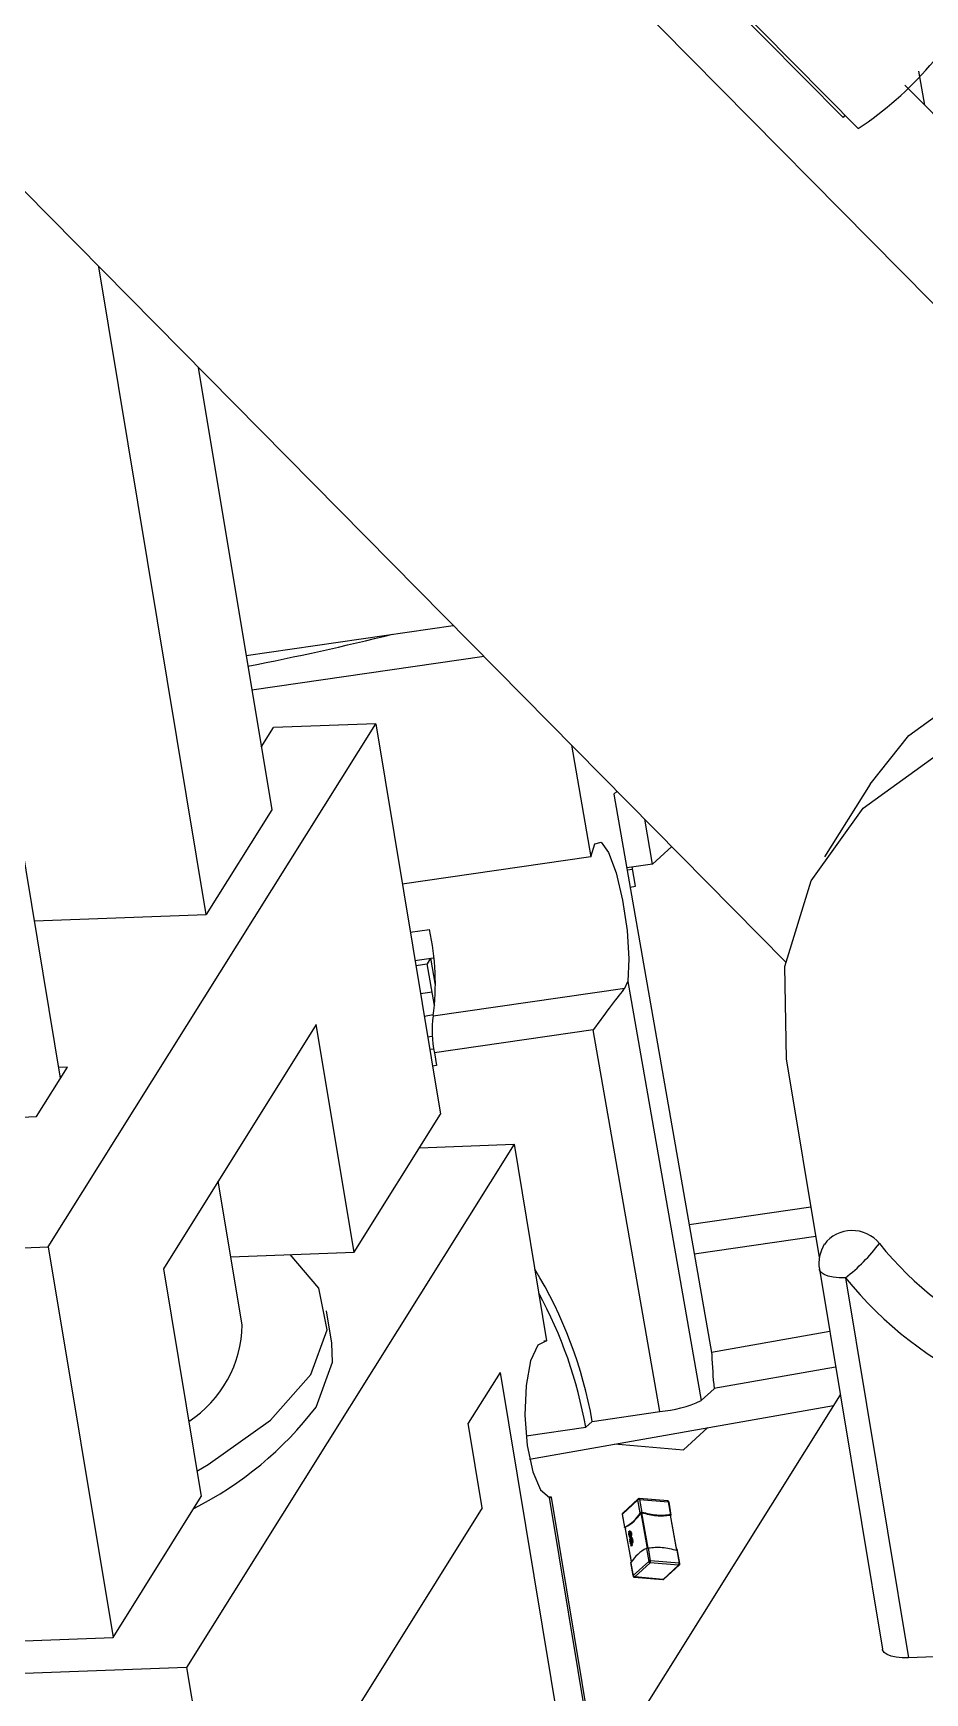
# Model space of a CAD drawing. Header units: millimetres. Extents: x -294 to 2792, y 5 to 1659.
# Drawn here: x 708.582 to 711.08, y 557.672 to 562.325 of the extents above; entities that cross this region are included whole.
import ezdxf

# ---------------------------------------------------------------- set-up
doc = ezdxf.new("R2010")
doc.units = ezdxf.units.MM
doc.layers.get('0').update_dxf_attribs({"lineweight": 18})

msp = doc.modelspace()

# ---------------------------------------------------------------- linework, layer by layer
at = {"color": 7, "linetype": 'Continuous', "lineweight": 25}
for p, q in [((712.2015, 560.4555), (708.4168, 564.2864)), ((707.6677, 562.7808), (710.6901, 559.7215)), ((710.4331, 562.5117), (710.8514, 562.0882)), ((710.4753, 562.481), (710.8937, 562.0575)), ((711.0799, 562.1231), (711.0631, 562.2185)), ((712.6069, 560.5774), (711.0244, 562.1793)), ((710.8562, 562.0954), (710.8514, 562.0882)), ((708.6584, 559.3951), (708.261, 561.7927)), ((709.0663, 559.8539), (708.7653, 561.6698)), ((709.0442, 561.3874), (709.2498, 560.1472)), ((709.178, 560.5802), (709.7584, 560.6646)), ((709.8449, 560.577), (709.1942, 560.4825)), ((708.6237, 558.9223), (709.5413, 560.3888)), ((709.2206, 560.3234), (709.2548, 560.3781)), ((709.5413, 560.3888), (709.2548, 560.3781)), ((709.5413, 560.3888), (709.7228, 559.2938)), ((710.0899, 560.3291), (710.1445, 560.0159)), ((710.9268, 560.2196), (710.7994, 560.0159)), ((710.2178, 560.1995), (710.209, 560.1916)), ((710.209, 560.1916), (710.4832, 558.6204)), ((709.2498, 560.1472), (709.0663, 559.8539)), ((710.3173, 559.9955), (710.2954, 560.121)), ((710.3713, 560.0442), (710.3173, 559.9955)), ((710.1445, 560.0159), (709.6158, 559.9391)), ((710.3173, 559.9955), (710.2451, 559.985)), ((710.2611, 559.9802), (710.2463, 559.9781)), ((710.2694, 559.933), (710.2599, 559.9872)), ((710.2545, 559.9309), (710.2694, 559.933)), ((708.5853, 559.8359), (709.0663, 559.8539)), ((709.6382, 559.8041), (709.6917, 559.8119)), ((709.6513, 559.7251), (709.7035, 559.7326)), ((709.6537, 559.7108), (709.6859, 559.7155)), ((709.695, 559.7314), (709.6859, 559.7155)), ((709.7063, 559.5984), (709.6859, 559.7155)), ((709.7088, 559.6561), (709.6956, 559.7315)), ((710.2395, 559.6477), (710.2478, 559.6663)), ((710.2478, 559.6663), (710.453, 558.4908)), ((709.6667, 559.6321), (709.6996, 559.6368)), ((709.7021, 559.5696), (710.2395, 559.6477)), ((709.6771, 559.5693), (709.7029, 559.5731)), ((709.7063, 559.5984), (709.7068, 559.5976)), ((709.3749, 559.5457), (708.9463, 558.8608)), ((709.4807, 558.9069), (709.3749, 559.5457)), ((709.6999, 559.5123), (709.6869, 559.5104)), ((710.1511, 559.5303), (709.7057, 559.4656)), ((710.3379, 558.4603), (710.1511, 559.5303)), ((709.6926, 559.476), (709.7038, 559.4776)), ((709.7057, 559.4656), (709.7119, 559.4304)), ((708.5908, 559.2871), (708.6774, 559.4256)), ((708.6774, 559.4256), (708.6535, 559.4247)), ((709.7119, 559.4304), (709.7004, 559.4287)), ((710.7845, 558.892), (710.6921, 559.4497)), ((706.6424, 559.2141), (708.5908, 559.2871)), ((709.4807, 558.9069), (709.7228, 559.2938)), ((709.9289, 559.2097), (709.0113, 557.7431)), ((709.6639, 559.1997), (709.9289, 559.2097)), ((709.9289, 559.2097), (710.0203, 558.6584)), ((709.1668, 558.7036), (709.1, 559.1065)), ((710.4197, 558.9845), (710.761, 559.034)), ((710.434, 558.9028), (710.7745, 558.9523)), ((705.5675, 558.8078), (708.6237, 558.9223)), ((708.6237, 558.9223), (708.8052, 557.8272)), ((709.1352, 558.894), (709.4807, 558.9069)), ((708.9463, 558.8608), (709.0522, 558.222)), ((710.7846, 558.8598), (710.9611, 557.7943)), ((710.8577, 558.8354), (711.0343, 557.7699)), ((709.4187, 558.6516), (709.4036, 558.7429)), ((710.4821, 558.6269), (710.8135, 558.6853)), ((710.0121, 558.6581), (710.0203, 558.6584)), ((710.4893, 558.526), (710.8299, 558.5861)), ((709.8898, 558.5701), (709.8006, 558.4275)), ((709.8898, 558.5701), (710.1332, 557.1013)), ((710.8429, 558.5075), (710.2383, 557.5412)), ((710.453, 558.4908), (710.4895, 558.5238)), ((709.9724, 558.3272), (710.8241, 558.4774)), ((710.1481, 558.4327), (710.3379, 558.4603)), ((709.8399, 558.1902), (709.8006, 558.4275)), ((709.9627, 558.392), (710.1298, 558.4162)), ((710.1298, 558.4162), (710.1481, 558.4327)), ((710.4039, 558.3529), (710.4721, 558.4153)), ((710.2109, 558.3693), (710.4039, 558.3529)), ((708.8052, 557.8272), (709.0522, 558.222)), ((710.0333, 558.2204), (710.0255, 558.2201)), ((710.0337, 558.22), (710.0267, 558.2197)), ((710.0286, 558.2193), (710.0307, 558.2196)), ((710.1822, 557.2925), (710.0286, 558.2193)), ((710.1837, 557.3153), (710.0337, 558.22)), ((710.2762, 558.2126), (710.2326, 558.1727)), ((710.2769, 558.2153), (710.2334, 558.1754)), ((710.2826, 558.1761), (710.2762, 558.2126)), ((710.3597, 558.2095), (710.28, 558.2163)), ((710.2879, 558.1776), (710.2815, 558.2141)), ((710.2815, 558.2141), (710.3613, 558.2073)), ((710.3613, 558.2073), (710.3677, 558.1708)), ((710.3696, 558.1702), (710.3633, 558.2062)), ((709.8399, 558.1902), (709.3302, 557.3755)), ((710.2321, 558.1718), (710.2385, 558.1357)), ((710.239, 558.1362), (710.2326, 558.1727)), ((710.2843, 558.176), (710.3018, 558.0765)), ((710.2854, 558.1768), (710.2852, 558.1773)), ((710.2879, 558.1776), (710.2859, 558.1779)), ((710.3044, 558.0772), (710.287, 558.1767)), ((710.3667, 558.1699), (710.3842, 558.0705)), ((710.3684, 558.1702), (710.3676, 558.1699)), ((710.3849, 558.0714), (710.3677, 558.1699)), ((710.2405, 558.1357), (710.2397, 558.1357)), ((710.2405, 558.1358), (710.2414, 558.1305)), ((710.2578, 558.0388), (710.2408, 558.1361)), ((710.2505, 558.117), (710.2522, 558.1169)), ((710.2515, 558.1149), (710.2516, 558.115)), ((710.2515, 558.1149), (710.2517, 558.1149)), ((710.2533, 558.1179), (710.2516, 558.118)), ((710.2516, 558.115), (710.2533, 558.1123)), ((710.2518, 558.1247), (710.2535, 558.1246)), ((710.2539, 558.1138), (710.2523, 558.1164)), ((710.2523, 558.1164), (710.254, 558.1163)), ((710.2524, 558.1188), (710.2542, 558.1186)), ((710.2534, 558.1149), (710.2532, 558.1148)), ((710.2533, 558.1123), (710.2539, 558.1138)), ((710.2533, 558.1123), (710.2549, 558.1122)), ((710.2536, 558.1249), (710.2553, 558.1248)), ((710.2539, 558.1218), (710.254, 558.1202)), ((710.2539, 558.1138), (710.2554, 558.1137)), ((710.254, 558.1163), (710.2556, 558.1137)), ((710.2548, 558.1219), (710.2547, 558.1225)), ((710.2547, 558.1225), (710.2565, 558.1224)), ((710.2556, 558.1213), (710.2548, 558.1219)), ((710.2548, 558.1219), (710.2565, 558.1218)), ((710.2548, 558.1127), (710.2548, 558.1125)), ((710.2556, 558.1137), (710.255, 558.1122)), ((710.2556, 558.1213), (710.2573, 558.1212)), ((710.2565, 558.1224), (710.2565, 558.1218)), ((710.2565, 558.1218), (710.2573, 558.1212)), ((710.2583, 558.1144), (710.2566, 558.1145)), ((710.2567, 558.1187), (710.2584, 558.1185)), ((710.2517, 558.111), (710.2519, 558.1095)), ((710.2525, 558.1116), (710.2525, 558.1117)), ((710.2525, 558.1117), (710.2542, 558.1116)), ((710.2527, 558.1104), (710.2525, 558.1116)), ((710.2525, 558.1116), (710.2543, 558.1114)), ((710.2527, 558.1104), (710.2545, 558.1102)), ((710.255, 558.1049), (710.253, 558.1032)), ((710.253, 558.1032), (710.2534, 558.1012)), ((710.2533, 558.1029), (710.254, 558.1035)), ((710.2536, 558.1014), (710.2533, 558.1029)), ((710.2541, 558.1028), (710.2533, 558.1029)), ((710.2534, 558.1012), (710.2536, 558.1014)), ((710.2534, 558.1012), (710.2541, 558.1011)), ((710.2536, 558.1014), (710.2546, 558.1013)), ((710.2538, 558.1011), (710.2536, 558.1006)), ((710.2536, 558.1006), (710.2536, 558.0999)), ((710.2536, 558.0999), (710.254, 558.0993)), ((710.254, 558.0993), (710.2537, 558.0991)), ((710.2537, 558.0991), (710.2538, 558.0987)), ((710.2539, 558.0956), (710.2537, 558.0954)), ((710.2537, 558.0954), (710.2537, 558.0951)), ((710.2538, 558.1), (710.2538, 558.1004)), ((710.254, 558.0996), (710.2538, 558.1)), ((710.2538, 558.0987), (710.2547, 558.0995)), ((710.2538, 558.0987), (710.2547, 558.0986)), ((710.2539, 558.0953), (710.2539, 558.0956)), ((710.2539, 558.0956), (710.2547, 558.0955)), ((710.2542, 558.095), (710.2539, 558.0953)), ((710.254, 558.1035), (710.2542, 558.1022)), ((710.2543, 558.0996), (710.254, 558.0996)), ((710.2542, 558.0983), (710.254, 558.0981)), ((710.254, 558.0981), (710.254, 558.0973)), ((710.254, 558.0973), (710.2543, 558.0966)), ((710.2541, 558.1007), (710.2543, 558.1003)), ((710.2542, 558.1116), (710.2543, 558.1114)), ((710.2542, 558.1037), (710.2548, 558.1043)), ((710.2544, 558.1024), (710.2542, 558.1037)), ((710.2542, 558.1037), (710.2549, 558.1036)), ((710.2542, 558.1022), (710.2544, 558.1024)), ((710.2542, 558.1022), (710.2559, 558.102)), ((710.2542, 558.0974), (710.2542, 558.0983)), ((710.2542, 558.0983), (710.2547, 558.0983)), ((710.2542, 558.0974), (710.2546, 558.0974)), ((710.2545, 558.095), (710.2542, 558.095)), ((710.2543, 558.1114), (710.2545, 558.1102)), ((710.2543, 558.1003), (710.2544, 558.0998)), ((710.2544, 558.0998), (710.2543, 558.0996)), ((710.2543, 558.0966), (710.2546, 558.0966)), ((710.2543, 558.0966), (710.2553, 558.0966)), ((710.2543, 558.0945), (710.2561, 558.0948)), ((710.2543, 558.0945), (710.256, 558.0944)), ((710.2562, 558.1078), (710.2544, 558.1079)), ((710.2544, 558.1024), (710.2562, 558.1022)), ((710.2546, 558.0999), (710.2544, 558.1006)), ((710.2548, 558.1017), (710.2545, 558.1015)), ((710.2545, 558.1015), (710.2549, 558.1008)), ((710.2557, 558.0973), (710.2545, 558.095)), ((710.2547, 558.0979), (710.2546, 558.0973)), ((710.2546, 558.0966), (710.2548, 558.097)), ((710.2546, 558.0966), (710.2553, 558.0966)), ((710.2547, 558.0995), (710.2564, 558.0993)), ((710.2549, 558.099), (710.2547, 558.0986)), ((710.2547, 558.0986), (710.2547, 558.0979)), ((710.2547, 558.095), (710.2548, 558.0952)), ((710.2547, 558.095), (710.2549, 558.095)), ((710.2548, 558.1043), (710.2551, 558.1028)), ((710.2551, 558.1009), (710.2548, 558.1017)), ((710.2548, 558.1017), (710.2565, 558.1015)), ((710.2548, 558.097), (710.2549, 558.0977)), ((710.2548, 558.097), (710.2555, 558.0969)), ((710.2548, 558.0952), (710.2558, 558.0968)), ((710.2548, 558.0952), (710.2553, 558.0951)), ((710.2567, 558.0948), (710.2548, 558.093)), ((710.2548, 558.093), (710.2552, 558.0911)), ((710.2553, 558.0989), (710.2549, 558.099)), ((710.2549, 558.099), (710.2553, 558.0989)), ((710.2549, 558.0977), (710.2549, 558.0983)), ((710.2549, 558.0983), (710.2553, 558.0983)), ((710.2549, 558.0977), (710.2553, 558.0977)), ((710.256, 558.0953), (710.2549, 558.095)), ((710.2553, 558.103), (710.255, 558.1049)), ((710.255, 558.1049), (710.2563, 558.1048)), ((710.255, 558.0985), (710.2552, 558.0985)), ((710.2557, 558.1033), (710.2551, 558.1027)), ((710.2551, 558.1028), (710.2553, 558.103)), ((710.2551, 558.1028), (710.2567, 558.1027)), ((710.2551, 558.1027), (710.2553, 558.1013)), ((710.2553, 558.1013), (710.2551, 558.1011)), ((710.2551, 558.1009), (710.2568, 558.1007)), ((710.2551, 558.0928), (710.2558, 558.0934)), ((710.2554, 558.0913), (710.2551, 558.0928)), ((710.2559, 558.0927), (710.2551, 558.0928)), ((710.2552, 558.0985), (710.2553, 558.0982)), ((710.2552, 558.0911), (710.2554, 558.0913)), ((710.2552, 558.0911), (710.256, 558.091)), ((710.2553, 558.103), (710.2567, 558.1029)), ((710.2555, 558.0983), (710.2553, 558.0989)), ((710.2553, 558.0989), (710.257, 558.0988)), ((710.2553, 558.0982), (710.2553, 558.0974)), ((710.2553, 558.0974), (710.2556, 558.0976)), ((710.2553, 558.0974), (710.2557, 558.0974)), ((710.2572, 558.0922), (710.2553, 558.0904)), ((710.2553, 558.0904), (710.2555, 558.0894)), ((710.2554, 558.0913), (710.2562, 558.0912)), ((710.2555, 558.0998), (710.2555, 558.1002)), ((710.2557, 558.0994), (710.2555, 558.0998)), ((710.2556, 558.0976), (710.2555, 558.0983)), ((710.2555, 558.0983), (710.2573, 558.0982)), ((710.2564, 558.0993), (710.2556, 558.0985)), ((710.2556, 558.0976), (710.2573, 558.0975)), ((710.2556, 558.0954), (710.2556, 558.0951)), ((710.2556, 558.0951), (710.2559, 558.0948)), ((710.2556, 558.0901), (710.2571, 558.0915)), ((710.2557, 558.0896), (710.2556, 558.0901)), ((710.257, 558.09), (710.2556, 558.0901)), ((710.2558, 558.0968), (710.2557, 558.0973)), ((710.2557, 558.0973), (710.2574, 558.0972)), ((710.2561, 558.0887), (710.2557, 558.0896)), ((710.2557, 558.0896), (710.257, 558.0895)), ((710.2558, 558.1121), (710.2575, 558.112)), ((710.2558, 558.0968), (710.2575, 558.0966)), ((710.2558, 558.0934), (710.256, 558.0921)), ((710.258, 558.0876), (710.2558, 558.0872)), ((710.2558, 558.0872), (710.2559, 558.0867)), ((710.2566, 558.1041), (710.2559, 558.1035)), ((710.2559, 558.1035), (710.2562, 558.1022)), ((710.2562, 558.1022), (710.2559, 558.102)), ((710.2559, 558.0867), (710.2565, 558.0868)), ((710.2559, 558.0867), (710.2565, 558.0866)), ((710.256, 558.0982), (710.256, 558.0973)), ((710.2564, 558.0965), (710.256, 558.0965)), ((710.2561, 558.0948), (710.256, 558.0953)), ((710.256, 558.0953), (710.2578, 558.0951)), ((710.2578, 558.0947), (710.256, 558.0944)), ((710.256, 558.0936), (710.2566, 558.0941)), ((710.2562, 558.0923), (710.256, 558.0936)), ((710.256, 558.0936), (710.2567, 558.0935)), ((710.256, 558.0921), (710.2562, 558.0923)), ((710.256, 558.0921), (710.257, 558.092)), ((710.2577, 558.0881), (710.256, 558.0882)), ((710.258, 558.1077), (710.2561, 558.106)), ((710.2561, 558.106), (710.2564, 558.104)), ((710.2561, 558.0948), (710.2567, 558.0947)), ((710.2567, 558.0888), (710.2561, 558.0887)), ((710.2562, 558.1005), (710.2564, 558.0998)), ((710.2562, 558.0923), (710.2572, 558.0922)), ((710.2568, 558.0853), (710.2563, 558.0844)), ((710.2563, 558.0844), (710.2564, 558.0839)), ((710.2564, 558.1057), (710.2581, 558.1073)), ((710.2581, 558.1055), (710.2564, 558.1057)), ((710.2566, 558.1042), (710.2564, 558.1057)), ((710.2564, 558.104), (710.2566, 558.1042)), ((710.2564, 558.104), (710.257, 558.104)), ((710.2566, 558.0968), (710.2564, 558.0965)), ((710.2564, 558.0839), (710.2581, 558.0871)), ((710.2564, 558.0839), (710.2581, 558.0838)), ((710.2565, 558.1015), (710.2568, 558.1007)), ((710.2566, 558.095), (710.2565, 558.0948)), ((710.2565, 558.0868), (710.2568, 558.0853)), ((710.2566, 558.1042), (710.2571, 558.1042)), ((710.2567, 558.0981), (710.2566, 558.0976)), ((710.2566, 558.0976), (710.2566, 558.0968)), ((710.2575, 558.0966), (710.2566, 558.095)), ((710.2566, 558.0941), (710.2568, 558.0927)), ((710.2567, 558.1048), (710.257, 558.1029)), ((710.2568, 558.1036), (710.2567, 558.1021)), ((710.2567, 558.1021), (710.257, 558.1012)), ((710.2567, 558.0988), (710.257, 558.0988)), ((710.2571, 558.0929), (710.2567, 558.0948)), ((710.2567, 558.0948), (710.2585, 558.0947)), ((710.2572, 558.0897), (710.2567, 558.0888)), ((710.2574, 558.1047), (710.2568, 558.1036)), ((710.257, 558.1029), (710.2568, 558.1027)), ((710.2575, 558.0932), (710.2568, 558.0926)), ((710.2568, 558.0927), (710.2571, 558.0929)), ((710.2568, 558.0927), (710.2586, 558.0926)), ((710.2568, 558.0926), (710.2571, 558.0911)), ((710.2568, 558.0883), (710.2585, 558.0882)), ((710.2577, 558.0871), (710.2568, 558.0869)), ((710.2568, 558.0869), (710.257, 558.0856)), ((710.2576, 558.0868), (710.2568, 558.0869)), ((710.2571, 558.0911), (710.2569, 558.0909)), ((710.257, 558.1034), (710.2575, 558.1042)), ((710.257, 558.1023), (710.257, 558.1034)), ((710.257, 558.1034), (710.2585, 558.1033)), ((710.2573, 558.1014), (710.257, 558.1023)), ((710.257, 558.1023), (710.2587, 558.1021)), ((710.257, 558.1012), (710.2573, 558.1014)), ((710.257, 558.1012), (710.2579, 558.1011)), ((710.257, 558.0988), (710.2573, 558.0982)), ((710.257, 558.0856), (710.2577, 558.0869)), ((710.259, 558.1022), (710.2571, 558.1004)), ((710.2571, 558.1004), (710.2574, 558.0985)), ((710.2573, 558.0975), (710.2571, 558.0973)), ((710.2571, 558.0929), (710.2588, 558.0928)), ((710.2571, 558.0915), (710.2572, 558.0909)), ((710.2574, 558.0911), (710.2572, 558.0922)), ((710.2572, 558.0922), (710.2587, 558.092)), ((710.2572, 558.0909), (710.2572, 558.0897)), ((710.2581, 558.1014), (710.2573, 558.1014)), ((710.2573, 558.0982), (710.2573, 558.0975)), ((710.2574, 558.0894), (710.2573, 558.09)), ((710.2574, 558.1001), (710.258, 558.1007)), ((710.2576, 558.0987), (710.2574, 558.1001)), ((710.2581, 558.1001), (710.2574, 558.1001)), ((710.2574, 558.0985), (710.2576, 558.0987)), ((710.2574, 558.0985), (710.2582, 558.0984)), ((710.2574, 558.0972), (710.2575, 558.0966)), ((710.2574, 558.0895), (710.2574, 558.0911)), ((710.2574, 558.0911), (710.2591, 558.091)), ((710.2574, 558.0895), (710.2591, 558.0893)), ((710.2578, 558.0885), (710.2574, 558.0894)), ((710.2575, 558.1042), (710.2581, 558.1044)), ((710.2575, 558.1042), (710.2578, 558.1041)), ((710.2575, 558.1042), (710.2579, 558.1042)), ((710.2595, 558.0995), (710.2575, 558.0978)), ((710.2575, 558.0978), (710.2577, 558.0968)), ((710.2576, 558.0987), (710.2584, 558.0986)), ((710.2583, 558.094), (710.2577, 558.0934)), ((710.2577, 558.0934), (710.2579, 558.0921)), ((710.2579, 558.0921), (710.2577, 558.0919)), ((710.2577, 558.0869), (710.2578, 558.0871)), ((710.2578, 558.0871), (710.2577, 558.0871)), ((710.2578, 558.087), (710.2577, 558.0871)), ((710.2582, 558.0867), (710.2577, 558.0865)), ((710.2578, 558.0975), (710.2593, 558.0988)), ((710.2579, 558.097), (710.2578, 558.0975)), ((710.2594, 558.0974), (710.2578, 558.0975)), ((710.2578, 558.0951), (710.2578, 558.0947)), ((710.2583, 558.0961), (710.2579, 558.097)), ((710.2579, 558.097), (710.2593, 558.0968)), ((710.2581, 558.1073), (710.258, 558.1077)), ((710.258, 558.1077), (710.2598, 558.1076)), ((710.258, 558.1007), (710.2582, 558.0994)), ((710.2581, 558.0871), (710.258, 558.0876)), ((710.2597, 558.0874), (710.258, 558.0876)), ((710.2581, 558.1073), (710.2598, 558.1071)), ((710.2598, 558.1071), (710.2581, 558.1055)), ((710.2581, 558.1055), (710.2584, 558.1041)), ((710.2581, 558.1044), (710.2585, 558.1036)), ((710.2603, 558.095), (710.2581, 558.0946)), ((710.2581, 558.0946), (710.2582, 558.0941)), ((710.2581, 558.0871), (710.2598, 558.0869)), ((710.2598, 558.0869), (710.2581, 558.0838)), ((710.2582, 558.1049), (710.26, 558.1047)), ((710.2584, 558.1041), (710.2582, 558.1039)), ((710.2582, 558.1009), (710.2589, 558.1015)), ((710.2585, 558.0996), (710.2582, 558.1009)), ((710.2582, 558.1009), (710.259, 558.1009)), ((710.2582, 558.0994), (710.2585, 558.0996)), ((710.2582, 558.0994), (710.2593, 558.0993)), ((710.2582, 558.0941), (710.2588, 558.0942)), ((710.2582, 558.0941), (710.2588, 558.094)), ((710.2589, 558.0962), (710.2583, 558.0961)), ((710.2585, 558.1036), (710.2586, 558.1026)), ((710.2585, 558.0996), (710.2595, 558.0995)), ((710.2585, 558.0947), (710.2588, 558.0928)), ((710.2586, 558.1026), (710.2588, 558.1029)), ((710.2586, 558.1026), (710.2603, 558.1025)), ((710.2588, 558.0928), (710.2586, 558.0926)), ((710.259, 558.0927), (710.2586, 558.0918)), ((710.2586, 558.0918), (710.2587, 558.0913)), ((710.2592, 558.1041), (710.2587, 558.1032)), ((710.2588, 558.1029), (710.2587, 558.1038)), ((710.2587, 558.1038), (710.2605, 558.1037)), ((710.2587, 558.1032), (710.2587, 558.1021)), ((710.2587, 558.1021), (710.259, 558.1013)), ((710.259, 558.1013), (710.2587, 558.1011)), ((710.26, 558.0954), (710.2587, 558.0955)), ((710.2587, 558.0913), (710.2603, 558.0945)), ((710.2587, 558.0913), (710.2604, 558.0911)), ((710.2588, 558.1029), (710.2605, 558.1027)), ((710.2588, 558.0942), (710.259, 558.0927)), ((710.2589, 558.1015), (710.2591, 558.1001)), ((710.2594, 558.0971), (710.2589, 558.0962)), ((710.2589, 558.092), (710.2591, 558.091)), ((710.2593, 558.1003), (710.259, 558.1022)), ((710.259, 558.1022), (710.2607, 558.102)), ((710.259, 558.0957), (710.2608, 558.0955)), ((710.2599, 558.0944), (710.259, 558.0942)), ((710.259, 558.0942), (710.2592, 558.093)), ((710.2599, 558.0942), (710.259, 558.0942)), ((710.2597, 558.1006), (710.2591, 558.1)), ((710.2591, 558.1001), (710.2593, 558.1003)), ((710.2591, 558.1001), (710.2608, 558.0999)), ((710.2591, 558.1), (710.2594, 558.0985)), ((710.2594, 558.0985), (710.2591, 558.0983)), ((710.2591, 558.091), (710.2591, 558.0893)), ((710.2599, 558.1042), (710.2592, 558.1041)), ((710.2592, 558.093), (710.2599, 558.0943)), ((710.2593, 558.1003), (710.2611, 558.1002)), ((710.2593, 558.0988), (710.2594, 558.0983)), ((710.2594, 558.0983), (710.2594, 558.0971)), ((710.2594, 558.0869), (710.2595, 558.087)), ((710.2596, 558.0985), (710.2595, 558.0995)), ((710.2595, 558.0995), (710.2612, 558.0994)), ((710.2596, 558.0969), (710.2596, 558.0985)), ((710.2596, 558.0985), (710.2614, 558.0983)), ((710.2597, 558.0968), (710.2596, 558.0973)), ((710.2596, 558.0969), (710.2614, 558.0967)), ((710.2601, 558.0959), (710.2597, 558.0968)), ((710.2597, 558.0874), (710.2598, 558.0869)), ((710.2598, 558.1076), (710.2598, 558.1071)), ((710.2599, 558.0943), (710.2601, 558.0945)), ((710.2601, 558.0945), (710.2599, 558.0944)), ((710.26, 558.0944), (710.2599, 558.0944)), ((710.2605, 558.094), (710.2599, 558.0939)), ((710.2606, 558.1014), (710.26, 558.1008)), ((710.26, 558.1008), (710.2602, 558.0995)), ((710.2602, 558.0995), (710.26, 558.0993)), ((710.2605, 558.1027), (710.2603, 558.1025)), ((710.2603, 558.0945), (710.2603, 558.095)), ((710.262, 558.0948), (710.2603, 558.095)), ((710.2603, 558.0945), (710.2621, 558.0943)), ((710.2621, 558.0943), (710.2604, 558.0911)), ((710.2605, 558.1037), (710.2605, 558.1027)), ((710.2607, 558.102), (710.2611, 558.1002)), ((710.2611, 558.1002), (710.2608, 558.0999)), ((710.2612, 558.0994), (710.2614, 558.0983)), ((710.2614, 558.0983), (710.2614, 558.0967)), ((710.2616, 558.0943), (710.2618, 558.0943)), ((710.262, 558.0948), (710.2621, 558.0943)), ((710.3, 558.0767), (710.3064, 558.0402)), ((710.3118, 558.0416), (710.3054, 558.0781)), ((710.3851, 558.0713), (710.3915, 558.0348)), ((710.3936, 558.0338), (710.3863, 558.0754)), ((710.2544, 558.0563), (710.2576, 558.0384)), ((710.2561, 558.0351), (710.2624, 557.9993)), ((710.2629, 558.0003), (710.2565, 558.0368)), ((710.3064, 558.0402), (710.2629, 558.0003)), ((710.3105, 558.0363), (710.267, 557.9964)), ((710.3902, 558.0295), (710.3105, 558.0363)), ((710.3915, 558.0348), (710.3118, 558.0416)), ((710.3467, 557.9896), (710.3902, 558.0295)), ((710.3488, 557.9903), (710.3923, 558.0301)), ((710.266, 557.996), (710.3457, 557.9892)), ((710.3467, 557.9896), (710.267, 557.9964)), ((712.7534, 557.8343), (711.0343, 557.7699)), ((705.749, 557.7127), (708.8052, 557.8272)), ((709.0113, 557.7431), (705.4901, 557.6112)), ((709.0113, 557.7431), (709.1027, 557.1919))]:
    msp.add_line(p, q, dxfattribs=at)
for points in [[(710.9268, 560.2196), (711.0348, 560.3554), (711.2403, 560.5044), (711.489, 560.5873), (711.7608, 560.5975), (712.0338, 560.5341), (712.2857, 560.4023), (712.4963, 560.2126), (712.6484, 559.9806), (712.7297, 559.7249)], [(710.6921, 559.4497), (710.6881, 559.7082), (710.7619, 559.9487), (710.9074, 560.1517), (711.1128, 560.3007), (711.3615, 560.3836), (711.6334, 560.3938), (711.9063, 560.3304), (712.1583, 560.1986), (712.3688, 560.0089), (712.5209, 559.7769), (712.6022, 559.5213)], [(710.1445, 560.0159), (710.1556, 560.0523), (710.1729, 560.0566), (710.1937, 560.028), (710.2149, 559.971), (710.2333, 559.8942), (710.246, 559.8093), (710.2511, 559.7293), (710.2478, 559.6663)], [(709.0404, 558.2932), (709.0722, 558.3117), (709.2466, 558.4359), (709.3595, 558.5641), (709.4054, 558.6897), (709.3819, 558.8066), (709.3013, 558.9002)], [(710.8577, 558.8354), (710.8396, 558.8355), (710.8231, 558.8371), (710.809, 558.8402), (710.7977, 558.8448), (710.7897, 558.8505), (710.7852, 558.8572), (710.7846, 558.8598)], [(709.3746, 558.4728), (709.4205, 558.5985), (709.4187, 558.6516)], [(710.0203, 558.6584), (709.9957, 558.6461), (709.9755, 558.6022), (709.9627, 558.5335), (709.9593, 558.4503), (709.9659, 558.3654), (709.9813, 558.2917), (710.0033, 558.2404), (710.0286, 558.2193)], [(711.0343, 557.7699), (711.0162, 557.77), (710.9997, 557.7716), (710.9855, 557.7748), (710.9742, 557.7793), (710.9662, 557.785), (710.9618, 557.7918), (710.9611, 557.7943)]]:
    msp.add_lwpolyline(points, dxfattribs=at)
for centre, radius, start, end in [((710.3352, 562.8948), 1.0064, 303.7025, 334.226), ((707.4919, 569.1383), 8.7533, 281.13925, 283.86004), ((709.0313, 559.6623), 0.6772, 352.1374, 12.7685), ((709.9965, 559.5278), 0.2974, 171.9071, 192.0746), ((710.8765, 558.8698), 0.098, 38.9892, 142.7603), ((711.7123, 559.5438), 0.9756, 218.8705, 325.4213), ((710.8832, 558.8761), 0.1, 147.9661, 189.4099), ((710.5488, 559.2354), 0.5054, 307.6777, 323.0409), ((708.9404, 558.2209), 1.2262, 9.9489, 31.4087), ((711.6933, 559.5089), 1.0732, 218.8705, 325.4213), ((708.9232, 558.2047), 1.225, 9.9436, 28.6678), ((708.8423, 558.7061), 0.3245, 302.6225, 359.5708), ((712.0637, 558.6747), 1.5814, 181.9677, 185.4768), ((710.3067, 558.8099), 0.351, 275.0956, 294.6297), ((708.5862, 559.0757), 0.9924, 296.6435, 322.5974), ((710.2789, 558.2133), 0.00282, 134.5782, 193.3006), ((710.2808, 558.2062), 0.00789, 84.4418, 125.6221), ((710.2792, 558.2141), 0.00233, 358.5997, 70.6743), ((710.3589, 558.2073), 0.00233, 358.5997, 70.6743), ((710.3616, 558.2054), 0.00195, 26.9877, 99.0153), ((710.2333, 558.1718), 0.00113, 125.535, 183.12), ((710.2354, 558.1734), 0.00282, 134.5397, 193.3024), ((710.1912, 558.2322), 0.1072, 296.4812, 328.4537), ((710.193, 558.2321), 0.1072, 296.4812, 328.4537), ((710.3478, 557.9807), 0.1072, 116.4812, 148.4537), ((710.311, 558.0337), 0.00789, 84.4418, 125.6221), ((710.3112, 558.0411), 0.00483, 190.7725, 262.2377), ((710.3055, 558.0403), 0.00641, 321.3553, 11.9503), ((710.3852, 558.0335), 0.00641, 321.3553, 11.9503), ((710.3906, 558.0321), 0.00266, 263.2018, 311.3025), ((710.3918, 558.0329), 0.00195, 26.9091, 99.0351), ((710.2635, 557.9994), 0.00114, 125.5468, 183.0182), ((710.2676, 558.0012), 0.00483, 190.7725, 262.2377), ((710.266, 557.9973), 0.00126, 267.5525, 316.6184), ((710.3458, 557.9905), 0.00126, 267.5525, 316.6184), ((710.347, 557.9923), 0.00266, 263.203, 311.263)]:
    msp.add_arc(centre, radius, start, end, dxfattribs=at)
msp.add_ellipse((710.1694, 559.5467), major_axis=(0.0817, 0.1129), ratio=0.037413, start_param=0.491417, end_param=1.74439, dxfattribs=at)
for points, knots in [([(710.279, 558.2163), (710.2785, 558.2161), (710.2777, 558.2159), (710.2771, 558.2154), (710.2769, 558.2153)], [0, 0, 0, 0, 0.001533178, 0.002291124, 0.002291124, 0.002291124, 0.002291124]), ([(710.28, 558.2163), (710.2798, 558.2163), (710.2795, 558.2163), (710.2791, 558.2163), (710.279, 558.2163)], [0, 0, 0, 0, 0.000505424, 0.001036856, 0.001036856, 0.001036856, 0.001036856]), ([(710.3633, 558.2062), (710.3633, 558.2063), (710.3633, 558.2069), (710.3627, 558.2079), (710.3617, 558.2089), (710.3606, 558.2095), (710.3599, 558.2095), (710.3597, 558.2095)], [0, 0, 0, 0, 0.000184943, 0.001730169, 0.00333237, 0.004737766, 0.005357599, 0.005357599, 0.005357599, 0.005357599]), ([(710.2334, 558.1754), (710.2334, 558.1754), (710.233, 558.1751), (710.2325, 558.1744), (710.232, 558.1731), (710.2321, 558.1722), (710.2322, 558.1718)], [0, 0, 0, 0, 0.000026216, 0.001326163, 0.002746305, 0.004056962, 0.004056962, 0.004056962, 0.004056962]), ([(710.2848, 558.1779), (710.2844, 558.1776), (710.2836, 558.1772), (710.2829, 558.1766), (710.2826, 558.1762), (710.2826, 558.1761)], [0, 0, 0, 0, 0.00125928, 0.002520865, 0.002863142, 0.002863142, 0.002863142, 0.002863142]), ([(710.2843, 558.176), (710.2844, 558.1761), (710.2847, 558.1764), (710.2851, 558.1767), (710.2854, 558.1768), (710.2854, 558.1768)], [0, 0, 0, 0, 0.000638901, 0.001278051, 0.001449393, 0.001449393, 0.001449393, 0.001449393]), ([(710.3692, 558.1688), (710.3694, 558.1691), (710.3697, 558.1697), (710.3697, 558.1703), (710.3695, 558.1706), (710.3695, 558.1707)], [0, 0, 0, 0, 0.000928911, 0.001858136, 0.002079714, 0.002079714, 0.002079714, 0.002079714]), ([(710.2386, 558.1356), (710.2385, 558.1357), (710.2384, 558.1358), (710.2387, 558.1361), (710.239, 558.1362), (710.239, 558.1362)], [0, 0, 0, 0, 0.000485156, 0.0009712, 0.001103067, 0.001103067, 0.001103067, 0.001103067]), ([(710.2406, 558.1342), (710.2402, 558.1344), (710.2394, 558.1347), (710.2388, 558.1352), (710.2386, 558.1355), (710.2386, 558.1355)], [0, 0, 0, 0, 0.001097667, 0.002195707, 0.002457539, 0.002457539, 0.002457539, 0.002457539]), ([(710.2405, 558.1358), (710.2405, 558.1359), (710.2405, 558.1359), (710.2406, 558.136), (710.2407, 558.1361), (710.2408, 558.1361)], [0, 0, 0, 0, 0.0000999404, 0.0003650505, 0.0004450952, 0.0004450952, 0.0004450952, 0.0004450952]), ([(710.2502, 558.1196), (710.2501, 558.1193), (710.2498, 558.1189), (710.2496, 558.118), (710.2496, 558.1171), (710.2496, 558.1166), (710.2497, 558.1163)], [0, 0, 0, 0, 0.000891793, 0.001705135, 0.0025232, 0.003427859, 0.003427859, 0.003427859, 0.003427859]), ([(710.2497, 558.1163), (710.2498, 558.1159), (710.2499, 558.1154), (710.2502, 558.1149), (710.2504, 558.1147), (710.2506, 558.1146), (710.251, 558.1146), (710.2513, 558.1148), (710.2515, 558.1149)], [0, 0, 0, 0, 0.000799572, 0.001150619, 0.001485867, 0.001821114, 0.002172161, 0.002971734, 0.002971734, 0.002971734, 0.002971734]), ([(710.2505, 558.1223), (710.2504, 558.1218), (710.2502, 558.1209), (710.2502, 558.12), (710.2502, 558.1196)], [0, 0, 0, 0, 0.001354007, 0.002709285, 0.002709285, 0.002709285, 0.002709285]), ([(710.2516, 558.118), (710.2515, 558.1181), (710.2515, 558.1184), (710.2513, 558.1186), (710.2511, 558.1187), (710.2509, 558.1186), (710.2507, 558.1185), (710.2507, 558.1183), (710.2506, 558.1182), (710.2505, 558.118), (710.2505, 558.1178), (710.2505, 558.1175), (710.2505, 558.1172), (710.2505, 558.117)], [0, 0, 0, 0, 0.000356339, 0.000669713, 0.000983441, 0.00134071, 0.001519361, 0.001680113, 0.001830918, 0.001981313, 0.002140907, 0.002317819, 0.002744987, 0.002744987, 0.002744987, 0.002744987]), ([(710.2511, 558.1204), (710.2511, 558.1207), (710.2512, 558.1212), (710.2514, 558.122), (710.2517, 558.1227), (710.252, 558.123), (710.2521, 558.1231)], [0, 0, 0, 0, 0.000776348, 0.001489763, 0.002196946, 0.002955994, 0.002955994, 0.002955994, 0.002955994]), ([(710.2524, 558.1188), (710.2524, 558.119), (710.2523, 558.1195), (710.2519, 558.1201), (710.2516, 558.1204), (710.2513, 558.1204), (710.2511, 558.1204)], [0, 0, 0, 0, 0.000609763, 0.001169417, 0.001731939, 0.002349569, 0.002349569, 0.002349569, 0.002349569]), ([(710.2536, 558.1249), (710.2533, 558.1251), (710.2527, 558.1253), (710.2521, 558.1249), (710.2518, 558.1247)], [0, 0, 0, 0, 0.001023098, 0.002050324, 0.002050324, 0.002050324, 0.002050324]), ([(710.2525, 558.1117), (710.2525, 558.1118), (710.2524, 558.112), (710.2523, 558.1122), (710.2521, 558.1122), (710.252, 558.1122), (710.2519, 558.1121)], [0, 0, 0, 0, 0.0002333881, 0.0004403989, 0.0006474097, 0.0008807978, 0.0008807978, 0.0008807978, 0.0008807978]), ([(710.2521, 558.1231), (710.2523, 558.1232), (710.2526, 558.1234), (710.253, 558.1234), (710.2532, 558.1233), (710.2534, 558.1231), (710.2537, 558.1226), (710.2538, 558.1221), (710.2539, 558.1218)], [0, 0, 0, 0, 0.000799572, 0.001150619, 0.001485867, 0.001821114, 0.002172161, 0.002971734, 0.002971734, 0.002971734, 0.002971734]), ([(710.2522, 558.1169), (710.2522, 558.117), (710.2522, 558.1173), (710.2523, 558.1178), (710.2524, 558.1181), (710.2525, 558.1183), (710.2526, 558.1184)], [0, 0, 0, 0, 0.000426999, 0.00079895, 0.001171179, 0.001598903, 0.001598903, 0.001598903, 0.001598903]), ([(710.2523, 558.1164), (710.2524, 558.1168), (710.2526, 558.1176), (710.2525, 558.1184), (710.2524, 558.1188)], [0, 0, 0, 0, 0.001195248, 0.002403315, 0.002403315, 0.002403315, 0.002403315]), ([(710.2538, 558.123), (710.2537, 558.1228), (710.2534, 558.1225), (710.2531, 558.1219), (710.2529, 558.1211), (710.2529, 558.1205), (710.2528, 558.1202)], [0, 0, 0, 0, 0.000759049, 0.001466232, 0.002179647, 0.002955994, 0.002955994, 0.002955994, 0.002955994]), ([(710.2528, 558.1202), (710.253, 558.1202), (710.2533, 558.1202), (710.2537, 558.1199), (710.254, 558.1194), (710.2541, 558.1189), (710.2542, 558.1186)], [0, 0, 0, 0, 0.00061763, 0.001180152, 0.001739805, 0.002349569, 0.002349569, 0.002349569, 0.002349569]), ([(710.2547, 558.1225), (710.2546, 558.1231), (710.2543, 558.1241), (710.2538, 558.1247), (710.2536, 558.1249)], [0, 0, 0, 0, 0.001371705, 0.002752616, 0.002752616, 0.002752616, 0.002752616]), ([(710.254, 558.1202), (710.2542, 558.1202), (710.2546, 558.1202), (710.2552, 558.1198), (710.2556, 558.119), (710.2558, 558.1183), (710.2559, 558.1179)], [0, 0, 0, 0, 0.000881687, 0.001685724, 0.002490579, 0.003374499, 0.003374499, 0.003374499, 0.003374499]), ([(710.2542, 558.1186), (710.2542, 558.1182), (710.2543, 558.1174), (710.2541, 558.1167), (710.254, 558.1163)], [0, 0, 0, 0, 0.001208067, 0.002403315, 0.002403315, 0.002403315, 0.002403315]), ([(710.2548, 558.1125), (710.2549, 558.1122), (710.2549, 558.1118), (710.2549, 558.1112), (710.2548, 558.1108), (710.2547, 558.1104), (710.2545, 558.1099), (710.2543, 558.1097), (710.2541, 558.1095)], [0, 0, 0, 0, 0.000864367, 0.001242999, 0.001604244, 0.001965488, 0.00234412, 0.003208487, 0.003208487, 0.003208487, 0.003208487]), ([(710.2559, 558.1179), (710.2559, 558.1174), (710.256, 558.1165), (710.2559, 558.115), (710.2555, 558.1137), (710.255, 558.113), (710.2548, 558.1127)], [0, 0, 0, 0, 0.001461806, 0.002742226, 0.004022746, 0.005484816, 0.005484816, 0.005484816, 0.005484816]), ([(710.2553, 558.1248), (710.2555, 558.1245), (710.2561, 558.124), (710.2563, 558.1229), (710.2565, 558.1224)], [0, 0, 0, 0, 0.001380911, 0.002752616, 0.002752616, 0.002752616, 0.002752616]), ([(710.2567, 558.1187), (710.2566, 558.1192), (710.2563, 558.1203), (710.2558, 558.121), (710.2556, 558.1213)], [0, 0, 0, 0, 0.001434814, 0.002888572, 0.002888572, 0.002888572, 0.002888572]), ([(710.2558, 558.1121), (710.2559, 558.1125), (710.2563, 558.1132), (710.2565, 558.1141), (710.2566, 558.1145)], [0, 0, 0, 0, 0.001249311, 0.002546944, 0.002546944, 0.002546944, 0.002546944]), ([(710.2566, 558.1145), (710.2567, 558.1152), (710.2569, 558.1167), (710.2568, 558.118), (710.2567, 558.1187)], [0, 0, 0, 0, 0.002132632, 0.004220055, 0.004220055, 0.004220055, 0.004220055]), ([(710.2573, 558.1212), (710.2576, 558.1208), (710.2581, 558.1201), (710.2583, 558.1191), (710.2584, 558.1185)], [0, 0, 0, 0, 0.001453757, 0.002888572, 0.002888572, 0.002888572, 0.002888572]), ([(710.2583, 558.1144), (710.2582, 558.1139), (710.258, 558.113), (710.2577, 558.1123), (710.2575, 558.112)], [0, 0, 0, 0, 0.001297633, 0.002546944, 0.002546944, 0.002546944, 0.002546944]), ([(710.2584, 558.1185), (710.2585, 558.1179), (710.2587, 558.1165), (710.2584, 558.1151), (710.2583, 558.1144)], [0, 0, 0, 0, 0.002087423, 0.004220055, 0.004220055, 0.004220055, 0.004220055]), ([(710.2519, 558.1121), (710.2519, 558.1121), (710.2518, 558.1119), (710.2517, 558.1117), (710.2516, 558.1113), (710.2517, 558.1111), (710.2517, 558.111)], [0, 0, 0, 0, 0.000319701, 0.000606419, 0.000892742, 0.001211377, 0.001211377, 0.001211377, 0.001211377]), ([(710.2519, 558.1095), (710.252, 558.1091), (710.2523, 558.1083), (710.2527, 558.1079), (710.253, 558.1077)], [0, 0, 0, 0, 0.001068567, 0.002148125, 0.002148125, 0.002148125, 0.002148125]), ([(710.2541, 558.1095), (710.254, 558.1094), (710.2537, 558.1092), (710.2533, 558.1093), (710.2529, 558.1097), (710.2528, 558.1102), (710.2527, 558.1104)], [0, 0, 0, 0, 0.000594397, 0.001107157, 0.001618157, 0.002207987, 0.002207987, 0.002207987, 0.002207987]), ([(710.2537, 558.112), (710.2537, 558.112), (710.2539, 558.1121), (710.254, 558.112), (710.2542, 558.1119), (710.2542, 558.1117), (710.2542, 558.1116)], [0, 0, 0, 0, 0.0002333881, 0.0004403989, 0.0006474097, 0.0008807978, 0.0008807978, 0.0008807978, 0.0008807978]), ([(710.2537, 558.0951), (710.2537, 558.095), (710.2538, 558.0948), (710.2539, 558.0946), (710.2541, 558.0945), (710.2542, 558.0945), (710.2543, 558.0945)], [0, 0, 0, 0, 0.000200334, 0.0004054097, 0.0006330458, 0.0008965228, 0.0008965228, 0.0008965228, 0.0008965228]), ([(710.2544, 558.1006), (710.2544, 558.1007), (710.2543, 558.1009), (710.2542, 558.1011), (710.254, 558.1012), (710.2539, 558.1011), (710.2538, 558.1011)], [0, 0, 0, 0, 0.0002627742, 0.0004894556, 0.0007051676, 0.0009386021, 0.0009386021, 0.0009386021, 0.0009386021]), ([(710.2538, 558.1004), (710.2538, 558.1004), (710.2538, 558.1004), (710.2539, 558.1005), (710.2539, 558.1006), (710.2539, 558.1007)], [0, 0, 0, 0, 0.000058114, 0.000128549, 0.0003141417, 0.0003141417, 0.0003141417, 0.0003141417]), ([(710.2539, 558.1007), (710.254, 558.1007), (710.254, 558.1007), (710.2541, 558.1007), (710.2541, 558.1007), (710.2541, 558.1007)], [0, 0, 0, 0, 0.0001271719, 0.000174566, 0.0002128924, 0.0002128924, 0.0002128924, 0.0002128924]), ([(710.2545, 558.0971), (710.2545, 558.0971), (710.2544, 558.0971), (710.2543, 558.0971), (710.2543, 558.0973), (710.2542, 558.0974), (710.2542, 558.0974)], [0, 0, 0, 0, 0.0001202429, 0.0002390314, 0.0003712412, 0.0005279718, 0.0005279718, 0.0005279718, 0.0005279718]), ([(710.2544, 558.1079), (710.2546, 558.1081), (710.255, 558.1086), (710.2554, 558.1096), (710.2557, 558.1108), (710.2557, 558.1117), (710.2558, 558.1121)], [0, 0, 0, 0, 0.001179752, 0.002258111, 0.003343641, 0.00454296, 0.00454296, 0.00454296, 0.00454296]), ([(710.2545, 558.1102), (710.2545, 558.11), (710.2547, 558.1095), (710.255, 558.1091), (710.2554, 558.1091), (710.2557, 558.1093), (710.2559, 558.1094)], [0, 0, 0, 0, 0.00058983, 0.00110083, 0.00161359, 0.002207987, 0.002207987, 0.002207987, 0.002207987]), ([(710.2546, 558.0973), (710.2546, 558.0973), (710.2546, 558.0972), (710.2546, 558.0972), (710.2546, 558.0971), (710.2545, 558.0971), (710.2545, 558.0971)], [0, 0, 0, 0, 0.0000689727, 0.0001338741, 0.0001987752, 0.0002677474, 0.0002677474, 0.0002677474, 0.0002677474]), ([(710.2549, 558.1008), (710.2549, 558.1007), (710.2549, 558.1005), (710.2548, 558.1003), (710.2547, 558.1001), (710.2547, 558.1), (710.2546, 558.0999)], [0, 0, 0, 0, 0.0002246739, 0.0004297484, 0.0006468338, 0.0009031344, 0.0009031344, 0.0009031344, 0.0009031344]), ([(710.2547, 558.0995), (710.2548, 558.0996), (710.2549, 558.0997), (710.255, 558.0999), (710.255, 558.1001), (710.2551, 558.1003), (710.2551, 558.1005), (710.2551, 558.1008), (710.2551, 558.1009)], [0, 0, 0, 0, 0.000417761, 0.000600185, 0.000773008, 0.00094403, 0.001121293, 0.001520883, 0.001520883, 0.001520883, 0.001520883]), ([(710.2549, 558.0983), (710.2549, 558.0983), (710.2549, 558.0984), (710.255, 558.0984), (710.255, 558.0985), (710.255, 558.0985)], [0, 0, 0, 0, 0.0000597707, 0.0001192173, 0.0002489111, 0.0002489111, 0.0002489111, 0.0002489111]), ([(710.255, 558.0985), (710.2551, 558.0985), (710.2551, 558.0985), (710.2551, 558.0985), (710.2552, 558.0985), (710.2552, 558.0985), (710.2552, 558.0985)], [0, 0, 0, 0, 0.0000475882, 0.0000929869, 0.0001392975, 0.0001894526, 0.0001894526, 0.0001894526, 0.0001894526]), ([(710.2555, 558.1002), (710.2555, 558.1002), (710.2555, 558.1003), (710.2556, 558.1004), (710.2556, 558.1005), (710.2557, 558.1005)], [0, 0, 0, 0, 0.000058114, 0.000128549, 0.0003141417, 0.0003141417, 0.0003141417, 0.0003141417]), ([(710.2555, 558.0894), (710.2555, 558.0891), (710.2556, 558.0886), (710.2559, 558.0884), (710.256, 558.0882)], [0, 0, 0, 0, 0.000679582, 0.001312269, 0.001312269, 0.001312269, 0.001312269]), ([(710.2556, 558.101), (710.2556, 558.101), (710.2557, 558.101), (710.2559, 558.101), (710.2561, 558.1008), (710.2561, 558.1006), (710.2562, 558.1005)], [0, 0, 0, 0, 0.0002334345, 0.0004491465, 0.0006758279, 0.0009386021, 0.0009386021, 0.0009386021, 0.0009386021]), ([(710.2557, 558.1005), (710.2557, 558.1005), (710.2558, 558.1006), (710.2558, 558.1006), (710.2558, 558.1005), (710.2559, 558.1005)], [0, 0, 0, 0, 0.0001271353, 0.0001745524, 0.0002129341, 0.0002129341, 0.0002129341, 0.0002129341]), ([(710.256, 558.0973), (710.256, 558.0972), (710.256, 558.0971), (710.2561, 558.097), (710.2562, 558.0969), (710.2562, 558.0969), (710.2562, 558.0969)], [0, 0, 0, 0, 0.0001567306, 0.0002889403, 0.0004077289, 0.0005279718, 0.0005279718, 0.0005279718, 0.0005279718]), ([(710.256, 558.0882), (710.2561, 558.0882), (710.2564, 558.088), (710.2566, 558.0882), (710.2568, 558.0883)], [0, 0, 0, 0, 0.0004563057, 0.0009407611, 0.0009407611, 0.0009407611, 0.0009407611]), ([(710.2575, 558.112), (710.2575, 558.1115), (710.2574, 558.1107), (710.2572, 558.1095), (710.2567, 558.1085), (710.2564, 558.108), (710.2562, 558.1078)], [0, 0, 0, 0, 0.001199318, 0.002284848, 0.003363208, 0.00454296, 0.00454296, 0.00454296, 0.00454296]), ([(710.2568, 558.1007), (710.2568, 558.1006), (710.2568, 558.1004), (710.2568, 558.1001), (710.2568, 558.0999), (710.2567, 558.0998), (710.2566, 558.0995), (710.2565, 558.0994), (710.2564, 558.0993)], [0, 0, 0, 0, 0.00039959, 0.000576853, 0.000747876, 0.000920698, 0.001103123, 0.001520883, 0.001520883, 0.001520883, 0.001520883]), ([(710.2568, 558.0984), (710.2568, 558.0983), (710.2567, 558.0983), (710.2567, 558.0982), (710.2567, 558.0982), (710.2567, 558.0981)], [0, 0, 0, 0, 0.0001296938, 0.0001891404, 0.0002489111, 0.0002489111, 0.0002489111, 0.0002489111]), ([(710.2568, 558.0883), (710.2569, 558.0885), (710.2572, 558.0888), (710.2573, 558.0893), (710.2574, 558.0895)], [0, 0, 0, 0, 0.000688612, 0.001343204, 0.001343204, 0.001343204, 0.001343204]), ([(710.2582, 558.1049), (710.2581, 558.1049), (710.2578, 558.105), (710.2575, 558.1048), (710.2574, 558.1047)], [0, 0, 0, 0, 0.0004621689, 0.0009617971, 0.0009617971, 0.0009617971, 0.0009617971]), ([(710.2577, 558.0968), (710.2578, 558.0965), (710.2579, 558.096), (710.2581, 558.0957), (710.2582, 558.0956)], [0, 0, 0, 0, 0.000679582, 0.001312269, 0.001312269, 0.001312269, 0.001312269]), ([(710.2585, 558.0882), (710.2584, 558.0881), (710.2581, 558.0879), (710.2578, 558.088), (710.2577, 558.0881)], [0, 0, 0, 0, 0.0004844554, 0.0009407611, 0.0009407611, 0.0009407611, 0.0009407611]), ([(710.2587, 558.1038), (710.2587, 558.104), (710.2586, 558.1045), (710.2583, 558.1048), (710.2582, 558.1049)], [0, 0, 0, 0, 0.000630224, 0.001236886, 0.001236886, 0.001236886, 0.001236886]), ([(710.2582, 558.0956), (710.2584, 558.0955), (710.2586, 558.0954), (710.2589, 558.0956), (710.259, 558.0957)], [0, 0, 0, 0, 0.0004563057, 0.0009407611, 0.0009407611, 0.0009407611, 0.0009407611]), ([(710.2591, 558.0893), (710.259, 558.0891), (710.2589, 558.0886), (710.2586, 558.0883), (710.2585, 558.0882)], [0, 0, 0, 0, 0.000654592, 0.001343204, 0.001343204, 0.001343204, 0.001343204]), ([(710.259, 558.0957), (710.2592, 558.0958), (710.2594, 558.0961), (710.2596, 558.0966), (710.2596, 558.0969)], [0, 0, 0, 0, 0.000688612, 0.001343204, 0.001343204, 0.001343204, 0.001343204]), ([(710.26, 558.1047), (710.2601, 558.1046), (710.2603, 558.1044), (710.2604, 558.1039), (710.2605, 558.1037)], [0, 0, 0, 0, 0.000606662, 0.001236886, 0.001236886, 0.001236886, 0.001236886]), ([(710.2608, 558.0955), (710.2606, 558.0954), (710.2604, 558.0953), (710.2601, 558.0954), (710.26, 558.0954)], [0, 0, 0, 0, 0.0004844554, 0.0009407611, 0.0009407611, 0.0009407611, 0.0009407611]), ([(710.2614, 558.0967), (710.2613, 558.0965), (710.2611, 558.096), (710.2609, 558.0957), (710.2608, 558.0955)], [0, 0, 0, 0, 0.000654592, 0.001343204, 0.001343204, 0.001343204, 0.001343204]), ([(710.3, 558.0767), (710.3003, 558.0768), (710.3008, 558.0769), (710.3018, 558.0771), (710.3023, 558.0772), (710.3024, 558.0772)], [0, 0, 0, 0, 0.001112911, 0.002226199, 0.002491667, 0.002491667, 0.002491667, 0.002491667]), ([(710.2565, 558.0368), (710.2563, 558.0365), (710.256, 558.0359), (710.256, 558.0352), (710.2562, 558.0349), (710.2562, 558.0349)], [0, 0, 0, 0, 0.000928911, 0.001858136, 0.002079714, 0.002079714, 0.002079714, 0.002079714]), ([(710.3923, 558.0302), (710.3923, 558.0302), (710.3927, 558.0304), (710.3932, 558.0312), (710.3937, 558.0324), (710.3936, 558.0333), (710.3935, 558.0338)], [0, 0, 0, 0, 0.000026216, 0.001326162, 0.002746304, 0.004057426, 0.004057426, 0.004057426, 0.004057426]), ([(710.2624, 557.9993), (710.2624, 557.9993), (710.2624, 557.9987), (710.263, 557.9977), (710.264, 557.9966), (710.2651, 557.9961), (710.2658, 557.9961), (710.266, 557.996)], [0, 0, 0, 0, 0.000184476, 0.001729705, 0.003331909, 0.004737308, 0.005357113, 0.005357113, 0.005357113, 0.005357113]), ([(710.3457, 557.9893), (710.3459, 557.9893), (710.3462, 557.9892), (710.3466, 557.9893), (710.3468, 557.9893)], [0, 0, 0, 0, 0.000505396, 0.001036828, 0.001036828, 0.001036828, 0.001036828]), ([(710.3468, 557.9893), (710.3472, 557.9894), (710.348, 557.9896), (710.3486, 557.9901), (710.3488, 557.9903)], [0, 0, 0, 0, 0.001533178, 0.002291124, 0.002291124, 0.002291124, 0.002291124])]:
    msp.add_open_spline(points, degree=3, knots=knots, dxfattribs=at)
for points in [[(710.287, 558.1767), (710.3007, 558.1731), (710.3281, 558.1661), (710.3539, 558.1686), (710.3667, 558.1699)], [(710.3677, 558.1708), (710.3548, 558.1695), (710.3291, 558.1669), (710.3016, 558.174), (710.2879, 558.1776)], [(710.3677, 558.1708), (710.3679, 558.1708), (710.3685, 558.1709), (710.3689, 558.1709), (710.3691, 558.1708)], [(710.2505, 558.1223), (710.2506, 558.1228), (710.251, 558.1238), (710.2515, 558.1244), (710.2518, 558.1247)], [(710.2505, 558.117), (710.2505, 558.1169), (710.2506, 558.1167), (710.2508, 558.1164), (710.251, 558.1164), (710.2512, 558.1165), (710.2514, 558.1168), (710.2516, 558.1171), (710.2516, 558.1176), (710.2516, 558.1179), (710.2516, 558.118)], [(710.2544, 558.1079), (710.2543, 558.1078), (710.2541, 558.1076), (710.2537, 558.1075), (710.2533, 558.1075), (710.2531, 558.1076), (710.253, 558.1077)], [(710.3054, 558.0781), (710.3182, 558.0794), (710.344, 558.0819), (710.3714, 558.0749), (710.3851, 558.0713)], [(710.3867, 558.0705), (710.3865, 558.0707), (710.386, 558.071), (710.3854, 558.0712), (710.3851, 558.0713)]]:
    msp.add_open_spline(points, degree=3, dxfattribs=at)

doc.saveas('drawing.dxf')
